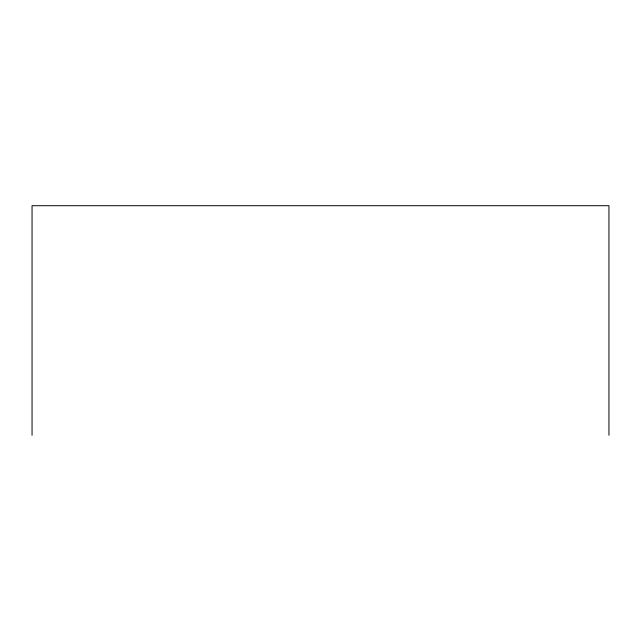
<?xml version="1.0" encoding="UTF-8"?>
<svg xmlns="http://www.w3.org/2000/svg" width="641" height="641" viewBox="0 0 641 641"><rect width="100%" height="100%" fill="white"/><g stroke="black" fill="none" stroke-linecap="round" stroke-linejoin="round"><path stroke-width="0.96" d="M608.95 435.295L608.95 205.705L32.05 205.705L32.05 435.295"/></g></svg>
